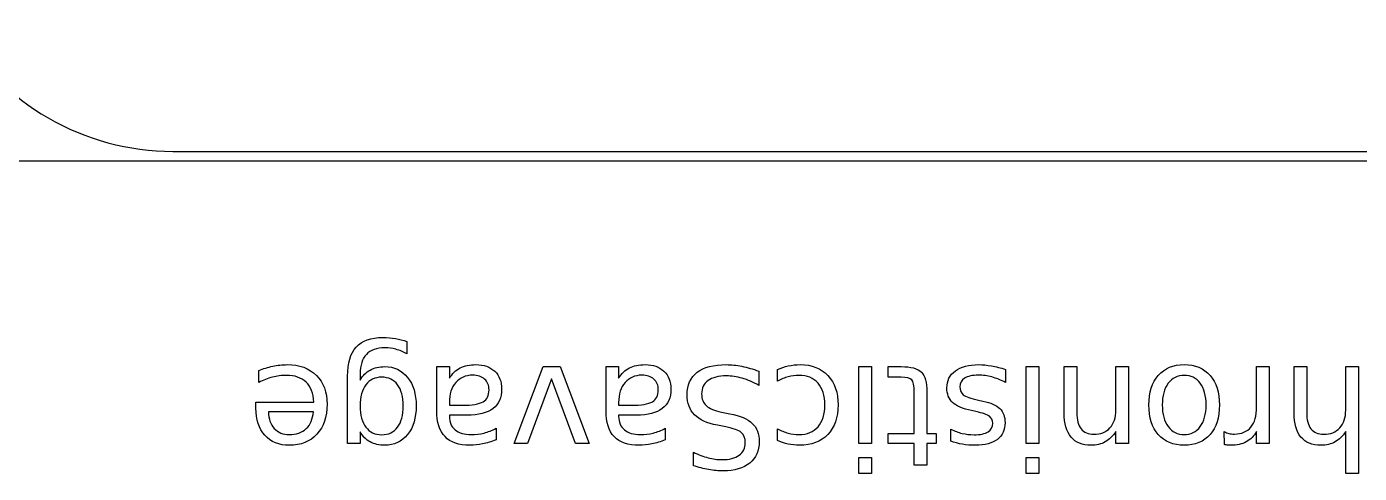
# Model space of a CAD drawing. Extents: x 10 to 227, y 10 to 289.
# Drawn here: x 34.06 to 50.09, y 184.5 to 189.87 of the extents above; entities that cross this region are included whole.
import ezdxf

# ---------------------------------------------------------------- set-up
doc = ezdxf.new("R2010")
doc.units = 0
doc.layers.add('Layer_1', color=7, linetype='CONTINUOUS')

msp = doc.modelspace()

# ---------------------------------------------------------------- linework, layer by layer
at = {"layer": 'Layer_1', "color": 7}
msp.add_line((73.121762, 188.254402), (33.740569, 188.254402), dxfattribs=at)
at = {"layer": 'Layer_1', "color": 3}
for p, q in [((38.635633, 186.085438), (38.635633, 185.937767)), ((36.853716, 185.592119), (36.853716, 185.73566)), ((37.921217, 184.858751), (37.921217, 185.668006)), ((38.073009, 185.695228), (38.073009, 185.62016)), ((38.994495, 185.255527), (38.994495, 185.782677)), ((38.994495, 185.782677), (39.146287, 185.782677)), ((39.146287, 185.782677), (39.146287, 185.642434)), ((39.926701, 184.858717), (40.273182, 185.782677)), ((40.273182, 185.782677), (40.479424, 185.782677)), ((40.479424, 185.782677), (40.825909, 184.858717)), ((41.030499, 185.255527), (41.030499, 185.782677)), ((41.030499, 185.782677), (41.182291, 185.782677)), ((41.182291, 185.782677), (41.182291, 185.642434)), ((42.868513, 185.728237), (42.868513, 185.556646)), ((43.091257, 185.60697), (43.091257, 185.747213)), ((44.07296, 184.858717), (44.07296, 185.782677)), ((44.07296, 185.782677), (44.224752, 185.782677)), ((44.224752, 185.782677), (44.224752, 184.858717)), ((44.425207, 185.655619), (44.425207, 185.782668)), ((44.425207, 185.782668), (44.581124, 185.782668)), ((44.581124, 185.655619), (44.425207, 185.655619)), ((45.836709, 185.748855), (45.836709, 185.592114)), ((46.085867, 184.858717), (46.085867, 185.782677)), ((46.085867, 185.782677), (46.237659, 185.782677)), ((46.237659, 185.782677), (46.237659, 184.858717)), ((46.54207, 185.225002), (46.54207, 185.782677)), ((46.54207, 185.782677), (46.693862, 185.782677)), ((46.693862, 185.782677), (46.693862, 185.22995)), ((47.163265, 185.260475), (47.163265, 185.782677)), ((47.163265, 185.782677), (47.315885, 185.782677)), ((47.315885, 185.782677), (47.315885, 184.858717)), ((48.856087, 185.295963), (48.856087, 185.782692)), ((48.856087, 185.782692), (49.008707, 185.782692)), ((49.008707, 185.782692), (49.008707, 184.858731)), ((49.307342, 185.225002), (49.307342, 185.782677)), ((49.307342, 185.782677), (49.459138, 185.782677)), ((49.459138, 185.782677), (49.459138, 185.22995)), ((49.928542, 185.260475), (49.928542, 185.782677)), ((49.928542, 185.782677), (50.081157, 185.782677)), ((50.081157, 185.782677), (50.081157, 184.499032)), ((40.376305, 185.634183), (40.087567, 184.858717)), ((40.665043, 184.858717), (40.376305, 185.634183)), ((36.818243, 185.282749), (36.818243, 185.356994)), ((36.818243, 185.356994), (37.516161, 185.356994)), ((39.146287, 185.352017), (39.146287, 185.31818)), ((41.182291, 185.352017), (41.182291, 185.31818)), ((44.737879, 184.976687), (44.737879, 185.478266)), ((44.890485, 185.478256), (44.890485, 184.976677)), ((45.510847, 185.380938), (45.563646, 185.368543)), ((36.818243, 185.282749), (36.818243, 185.282749)), ((37.511213, 185.239015), (36.970034, 185.238192)), ((38.073009, 185.309972), (38.073009, 185.309972)), ((38.994495, 185.255474), (38.994495, 185.255527)), ((39.146287, 185.31818), (39.297255, 185.318223)), ((39.359128, 185.199411), (39.146287, 185.199411)), ((39.146287, 185.199411), (39.146287, 185.184575)), ((41.030499, 185.255474), (41.030499, 185.255527)), ((41.182291, 185.31818), (41.33326, 185.318223)), ((41.395133, 185.199411), (41.182291, 185.199411)), ((41.182291, 185.199411), (41.182291, 185.184575)), ((42.418909, 185.236546), (42.520381, 185.216732)), ((45.480327, 185.242317), (45.428351, 185.253852)), ((46.54207, 185.224997), (46.54207, 185.225002)), ((49.307342, 185.224997), (49.307342, 185.225002)), ((39.70726, 185.041005), (39.70726, 184.900762)), ((41.743264, 185.041005), (41.743264, 184.900762)), ((42.47088, 185.057555), (42.370236, 185.078183)), ((43.091257, 184.894191), (43.091257, 185.036085)), ((45.18006, 184.88594), (45.18006, 185.029485)), ((47.163265, 184.858717), (47.163265, 185.002263)), ((48.468361, 184.844637), (48.467533, 185.000612)), ((48.856087, 184.858731), (48.856087, 185.002277)), ((49.928542, 184.499032), (49.928542, 185.002263)), ((38.073009, 184.858751), (37.921217, 184.858751)), ((38.073009, 184.998994), (38.073009, 184.858751)), ((40.087567, 184.858717), (39.926701, 184.858717)), ((40.825909, 184.858717), (40.665043, 184.858717)), ((43.091257, 184.894172), (43.091257, 184.894191)), ((44.224752, 184.858717), (44.07296, 184.858717)), ((44.425217, 184.858717), (44.425217, 184.976687)), ((44.425217, 184.976687), (44.737879, 184.976687)), ((44.737879, 184.858717), (44.425217, 184.858717)), ((44.737879, 184.596379), (44.737879, 184.858717)), ((44.890485, 184.976677), (45.001854, 184.976677)), ((45.001854, 184.858708), (44.890485, 184.858708)), ((44.890485, 184.858708), (44.890485, 184.596369)), ((45.001854, 184.976677), (45.001854, 184.858708)), ((45.180041, 184.885978), (45.18006, 184.88594)), ((46.237659, 184.858717), (46.085867, 184.858717)), ((47.315885, 184.858717), (47.163265, 184.858717)), ((47.98493, 184.965138), (47.98493, 184.965138)), ((49.008707, 184.858731), (48.856087, 184.858731)), ((42.080675, 184.59143), (42.080675, 184.753947)), ((44.07296, 184.499032), (44.07296, 184.691251)), ((44.07296, 184.691251), (44.224752, 184.691251)), ((44.224752, 184.691251), (44.224752, 184.499032)), ((46.085867, 184.499032), (46.085867, 184.691251)), ((46.085867, 184.691251), (46.237659, 184.691251)), ((46.237659, 184.691251), (46.237659, 184.499032)), ((47.98493, 184.836443), (47.98493, 184.836443)), ((42.080675, 184.591411), (42.080675, 184.59143)), ((44.890485, 184.596369), (44.737879, 184.596379)), ((44.224752, 184.499032), (44.07296, 184.499032)), ((46.237659, 184.499032), (46.085867, 184.499032)), ((50.081157, 184.499032), (49.928542, 184.499032))]:
    msp.add_line(p, q, dxfattribs=at)
at = {"layer": 'Layer_1', "color": 7}
for points in [[(33.222412, 189.872629), (33.75831, 188.944426), (34.748691, 188.372629), (35.820488, 188.372629)], [(35.820488, 188.372629), (35.820488, 188.372629), (73.356382, 188.372629), (73.356382, 188.372629)]]:
    msp.add_open_spline(points, degree=3, dxfattribs=at)
at = {"layer": 'Layer_1', "color": 3}
for points in [[(38.025987, 186.018616), (38.095833, 186.095613), (38.202803, 186.134111), (38.346896, 186.134111)], [(38.346896, 186.134111), (38.400243, 186.134111), (38.450566, 186.129979), (38.497864, 186.121716)], [(37.921217, 185.668006), (37.921217, 185.825298), (37.95614, 185.942168), (38.025987, 186.018616)], [(38.370821, 186.008714), (38.271276, 186.008714), (38.196755, 185.982591), (38.147259, 185.930344)], [(38.503641, 185.991389), (38.460194, 186.002939), (38.415921, 186.008714), (38.370821, 186.008714)], [(38.497864, 186.121716), (38.545163, 186.114026), (38.591086, 186.101934), (38.635633, 186.085438)], [(38.635633, 185.937767), (38.591086, 185.961984), (38.547088, 185.979858), (38.503641, 185.991389)], [(37.021182, 185.788459), (37.078381, 185.800551), (37.136404, 185.806598), (37.195253, 185.806598)], [(37.195253, 185.806598), (37.342644, 185.806598), (37.459513, 185.763701), (37.545858, 185.677908)], [(38.147259, 185.930344), (38.097759, 185.878646), (38.073009, 185.800274), (38.073009, 185.695228)], [(39.275805, 185.767003), (39.327503, 185.79339), (39.390749, 185.806583), (39.465544, 185.806583)], [(39.465544, 185.806583), (39.560141, 185.806583), (39.635488, 185.780185), (39.691586, 185.72739)], [(41.311809, 185.767003), (41.363507, 185.79339), (41.426755, 185.806583), (41.501554, 185.806583)], [(41.501554, 185.806583), (41.596147, 185.806583), (41.671492, 185.780185), (41.72759, 185.72739)], [(42.126874, 185.714228), (42.206621, 185.775824), (42.323766, 185.806622), (42.478308, 185.806622)], [(42.478308, 185.806622), (42.536604, 185.806622), (42.598752, 185.800017), (42.66475, 185.786808)], [(43.223249, 185.791771), (43.268346, 185.801662), (43.316469, 185.806607), (43.367618, 185.806607)], [(43.367618, 185.806607), (43.506762, 185.806607), (43.617307, 185.762884), (43.699252, 185.675438)], [(45.232835, 185.731506), (45.300483, 185.781551), (45.393704, 185.806574), (45.512498, 185.806574)], [(45.512498, 185.806574), (45.561998, 185.806574), (45.613696, 185.801628), (45.667592, 185.791737)], [(47.673919, 185.677908), (47.749266, 185.763701), (47.852937, 185.806598), (47.98493, 185.806598)], [(47.98493, 185.806598), (48.117473, 185.806598), (48.221418, 185.763701), (48.296765, 185.677908)], [(36.853716, 185.73566), (36.908165, 185.75876), (36.963986, 185.77636), (37.021182, 185.788459)], [(37.017061, 185.656467), (36.962061, 185.642172), (36.907613, 185.620723), (36.853716, 185.592119)], [(37.186178, 185.677908), (37.127879, 185.677908), (37.071506, 185.670761), (37.017061, 185.656467)], [(37.422117, 185.596235), (37.365467, 185.650684), (37.286821, 185.677908), (37.186178, 185.677908)], [(37.545858, 185.677908), (37.631655, 185.592111), (37.674553, 185.476066), (37.674553, 185.329771)], [(38.073009, 185.62016), (38.104373, 185.674605), (38.144521, 185.715302), (38.193453, 185.74225)], [(38.33205, 185.655629), (38.250104, 185.655629), (38.186582, 185.625382), (38.141482, 185.564887)], [(38.193453, 185.74225), (38.242404, 185.769211), (38.300976, 185.782692), (38.36917, 185.782692)], [(38.522613, 185.564887), (38.476967, 185.625382), (38.413446, 185.655629), (38.33205, 185.655629)], [(38.36917, 185.782692), (38.482466, 185.782692), (38.573764, 185.739518), (38.643061, 185.653169)], [(38.643061, 185.653169), (38.712356, 185.566824), (38.747003, 185.452429), (38.747003, 185.309986)], [(39.146287, 185.642434), (39.180934, 185.698529), (39.224107, 185.740052), (39.275805, 185.767003)], [(39.425122, 185.679525), (39.340975, 185.679525), (39.273603, 185.649827), (39.223006, 185.59043)], [(39.570314, 185.632527), (39.534566, 185.663859), (39.486169, 185.679525), (39.425122, 185.679525)], [(39.691586, 185.72739), (39.747132, 185.674042), (39.774905, 185.602821), (39.774905, 185.513725)], [(41.182291, 185.642434), (41.216938, 185.698529), (41.260111, 185.740052), (41.311809, 185.767003)], [(41.461127, 185.679525), (41.376983, 185.679525), (41.309612, 185.649827), (41.259015, 185.59043)], [(41.606323, 185.632527), (41.570575, 185.663859), (41.522176, 185.679525), (41.461127, 185.679525)], [(41.72759, 185.72739), (41.783139, 185.674042), (41.810914, 185.602821), (41.810914, 185.513725)], [(42.00643, 185.442816), (42.00643, 185.562159), (42.046578, 185.65263), (42.126874, 185.714228)], [(42.478308, 185.671303), (42.383163, 185.671303), (42.309741, 185.652603), (42.258043, 185.615202)], [(42.669699, 185.642444), (42.604801, 185.661683), (42.541004, 185.671303), (42.478308, 185.671303)], [(42.66475, 185.786808), (42.730197, 185.773598), (42.798118, 185.754075), (42.868513, 185.728237)], [(42.868513, 185.556646), (42.800868, 185.594595), (42.734597, 185.623195), (42.669699, 185.642444)], [(43.091257, 185.747213), (43.133603, 185.766995), (43.1776, 185.781848), (43.223249, 185.791771)], [(43.220775, 185.660592), (43.177328, 185.6485), (43.134155, 185.630626), (43.091257, 185.60697)], [(43.351121, 185.677917), (43.307122, 185.677917), (43.263673, 185.672142), (43.220775, 185.660592)], [(43.580459, 185.584696), (43.526011, 185.646844), (43.449565, 185.677917), (43.351121, 185.677917)], [(43.699252, 185.675438), (43.781197, 185.587992), (43.82217, 185.470023), (43.82217, 185.32153)], [(44.581124, 185.782668), (44.698269, 185.782668), (44.779115, 185.760943), (44.823663, 185.717492)], [(44.707345, 185.623458), (44.686446, 185.644899), (44.644373, 185.655619), (44.581124, 185.655619)], [(44.823663, 185.717492), (44.868211, 185.673497), (44.890485, 185.593751), (44.890485, 185.478256)], [(45.130539, 185.527738), (45.130539, 185.613535), (45.164638, 185.681457), (45.232835, 185.731506)], [(45.344204, 185.643276), (45.305709, 185.618517), (45.286462, 185.583868), (45.286462, 185.53933)], [(45.509201, 185.679554), (45.437701, 185.679554), (45.382703, 185.667462), (45.344204, 185.643276)], [(45.67089, 185.658113), (45.616445, 185.672407), (45.562548, 185.679554), (45.509201, 185.679554)], [(45.667592, 185.791737), (45.72094, 185.782389), (45.777312, 185.768095), (45.836709, 185.748855)], [(45.836709, 185.592114), (45.780611, 185.621277), (45.725338, 185.643276), (45.67089, 185.658113)], [(47.560898, 185.32152), (47.560898, 185.472763), (47.598572, 185.591559), (47.673919, 185.677908)], [(47.98493, 185.677908), (47.904083, 185.677908), (47.84001, 185.646008), (47.792711, 185.582207)], [(48.178796, 185.583035), (48.131498, 185.646284), (48.066876, 185.677908), (47.98493, 185.677908)], [(48.296765, 185.677908), (48.37156, 185.591559), (48.408958, 185.472763), (48.408958, 185.32152)], [(37.516161, 185.356994), (37.509557, 185.461491), (37.478209, 185.541238), (37.422117, 185.596235)], [(38.141482, 185.564887), (38.095833, 185.504389), (38.073009, 185.419417), (38.073009, 185.309972)], [(38.590262, 185.309972), (38.590262, 185.419417), (38.567712, 185.504389), (38.522613, 185.564887)], [(39.223006, 185.59043), (39.17186, 185.530484), (39.146287, 185.451013), (39.146287, 185.352017)], [(39.552166, 185.360292), (39.599464, 185.388337), (39.623113, 185.436184), (39.623113, 185.503832)], [(39.623113, 185.503832), (39.623113, 185.557732), (39.605513, 185.60063), (39.570314, 185.632527)], [(39.774905, 185.513725), (39.774905, 185.40978), (39.740258, 185.331408), (39.670963, 185.278609)], [(41.259015, 185.59043), (41.207866, 185.530484), (41.182291, 185.451013), (41.182291, 185.352017)], [(41.588175, 185.360292), (41.63547, 185.388337), (41.659117, 185.436184), (41.659117, 185.503832)], [(41.659117, 185.503832), (41.659117, 185.557732), (41.641519, 185.60063), (41.606323, 185.632527)], [(41.810914, 185.513725), (41.810914, 185.40978), (41.776265, 185.331408), (41.706967, 185.278609)], [(42.258043, 185.615202), (42.206345, 185.577804), (42.180496, 185.524457), (42.180496, 185.455159)], [(43.662127, 185.32153), (43.662127, 185.434275), (43.634905, 185.521997), (43.580459, 185.584696)], [(44.737879, 185.478266), (44.737879, 185.553613), (44.727701, 185.60201), (44.707345, 185.623458)], [(45.199012, 185.352021), (45.153364, 185.393819), (45.130539, 185.452391), (45.130539, 185.527738)], [(45.286462, 185.53933), (45.286462, 185.498081), (45.300485, 185.466459), (45.32853, 185.444462)], [(47.792711, 185.582207), (47.745413, 185.51841), (47.721764, 185.431515), (47.721764, 185.32152)], [(48.248915, 185.32152), (48.248915, 185.432067), (48.225542, 185.519238), (48.178796, 185.583035)], [(37.674553, 185.329771), (37.674553, 185.178528), (37.633855, 185.058633), (37.552458, 184.970087)], [(39.297255, 185.318223), (39.419898, 185.318223), (39.504868, 185.332246), (39.552166, 185.360292)], [(41.33326, 185.318223), (41.455905, 185.318223), (41.540877, 185.332246), (41.588175, 185.360292)], [(42.095526, 185.203575), (42.036129, 185.262972), (42.00643, 185.342719), (42.00643, 185.442816)], [(42.180496, 185.455159), (42.180496, 185.394664), (42.199195, 185.347368), (42.236593, 185.313269)], [(43.580459, 185.059192), (43.634905, 185.121339), (43.662127, 185.208785), (43.662127, 185.32153)], [(43.82217, 185.32153), (43.82217, 185.170839), (43.780923, 185.052319), (43.698429, 184.965971)], [(45.428351, 185.253852), (45.320558, 185.276952), (45.244112, 185.309675), (45.199012, 185.352021)], [(45.32853, 185.444462), (45.356034, 185.422447), (45.416806, 185.401272), (45.510847, 185.380938)], [(45.563646, 185.368543), (45.657693, 185.348761), (45.725616, 185.318513), (45.767413, 185.277801)], [(47.673919, 184.965138), (47.598572, 185.050934), (47.560898, 185.169729), (47.560898, 185.32152)], [(47.721764, 185.32152), (47.721764, 185.212075), (47.745413, 185.125454), (47.792711, 185.061657)], [(48.177973, 185.060833), (48.225267, 185.124082), (48.248915, 185.210977), (48.248915, 185.32152)], [(48.408958, 185.32152), (48.408958, 185.169729), (48.37156, 185.050934), (48.296765, 184.965138)], [(36.927138, 184.956887), (36.854541, 185.036634), (36.818243, 185.145255), (36.818243, 185.282749)], [(36.970034, 185.238192), (36.970992, 185.155146), (36.994366, 185.088873), (37.040158, 185.039373)], [(37.423763, 185.036899), (37.474364, 185.084749), (37.503514, 185.152121), (37.511213, 185.239015)], [(38.073009, 185.309972), (38.073009, 185.199978), (38.095833, 185.114731), (38.141482, 185.054234)], [(38.522613, 185.054234), (38.567712, 185.114731), (38.590262, 185.199978), (38.590262, 185.309972)], [(38.747003, 185.309986), (38.747003, 185.166994), (38.712356, 185.052324), (38.643061, 184.965976)], [(39.093488, 184.940337), (39.027493, 185.009635), (38.994495, 185.11468), (38.994495, 185.255474)], [(39.146287, 185.184575), (39.146287, 185.114728), (39.169385, 185.06083), (39.215583, 185.022881)], [(39.670963, 185.278609), (39.601117, 185.225811), (39.497172, 185.199411), (39.359128, 185.199411)], [(41.129492, 184.940337), (41.063497, 185.009635), (41.030499, 185.11468), (41.030499, 185.255474)], [(41.182291, 185.184575), (41.182291, 185.114728), (41.20539, 185.06083), (41.251587, 185.022881)], [(41.706967, 185.278609), (41.637121, 185.225811), (41.533176, 185.199411), (41.395133, 185.199411)], [(42.370236, 185.078183), (42.245941, 185.101825), (42.154371, 185.143623), (42.095526, 185.203575)], [(42.236593, 185.313269), (42.273441, 185.279171), (42.334214, 185.253596), (42.418909, 185.236546)], [(42.520381, 185.216732), (42.644673, 185.191972), (42.734593, 185.153199), (42.790143, 185.100413)], [(45.642844, 185.185393), (45.615883, 185.205175), (45.561711, 185.22415), (45.480327, 185.242317)], [(45.683286, 185.102074), (45.683286, 185.13727), (45.669805, 185.165043), (45.642844, 185.185393)], [(45.767413, 185.277801), (45.809211, 185.236552), (45.83011, 185.18018), (45.83011, 185.108684)], [(46.623743, 184.935436), (46.569295, 185.000883), (46.54207, 185.097403), (46.54207, 185.224997)], [(46.693862, 185.22995), (46.693862, 185.142504), (46.710912, 185.077058), (46.74501, 185.033611)], [(47.092318, 185.046811), (47.139616, 185.099057), (47.163265, 185.170279), (47.163265, 185.260475)], [(48.787619, 185.055899), (48.833264, 185.111445), (48.856087, 185.191466), (48.856087, 185.295963)], [(49.389014, 184.935436), (49.334566, 185.000883), (49.307342, 185.097403), (49.307342, 185.224997)], [(49.459138, 185.22995), (49.459138, 185.142504), (49.476188, 185.077058), (49.510286, 185.033611)], [(49.857594, 185.046811), (49.904893, 185.099057), (49.928542, 185.170279), (49.928542, 185.260475)], [(37.040158, 185.039373), (37.085255, 184.989877), (37.145202, 184.965128), (37.220001, 184.965128)], [(37.220001, 184.965128), (37.304697, 184.965128), (37.372617, 184.989052), (37.423763, 185.036899)], [(38.141482, 185.054234), (38.186582, 184.993736), (38.250104, 184.963487), (38.33205, 184.963487)], [(38.33205, 184.963487), (38.413446, 184.963487), (38.476967, 184.993736), (38.522613, 185.054234)], [(39.215583, 185.022881), (39.261231, 184.984382), (39.325579, 184.965133), (39.408625, 184.965133)], [(39.562891, 184.984086), (39.61294, 184.996721), (39.661063, 185.015694), (39.70726, 185.041005)], [(41.251587, 185.022881), (41.297236, 184.984382), (41.361583, 184.965133), (41.444629, 184.965133)], [(41.598895, 184.984086), (41.648944, 184.996721), (41.697067, 185.015694), (41.743264, 185.041005)], [(42.657322, 184.990733), (42.624325, 185.018237), (42.562177, 185.040511), (42.47088, 185.057555)], [(42.790143, 185.100413), (42.845689, 185.047615), (42.873462, 184.974193), (42.873462, 184.880149)], [(43.091257, 185.036085), (43.134155, 185.012442), (43.177328, 184.994843), (43.220775, 184.983286)], [(43.351121, 184.965148), (43.449565, 184.965148), (43.526011, 184.996496), (43.580459, 185.059192)], [(45.18006, 185.029485), (45.222958, 185.00747), (45.267506, 184.990971), (45.313703, 184.979989)], [(45.627189, 184.998128), (45.664587, 185.021228), (45.683286, 185.055877), (45.683286, 185.102074)], [(45.83011, 185.108684), (45.83011, 185.021786), (45.79931, 184.954689), (45.737712, 184.90739)], [(46.74501, 185.033611), (46.779108, 184.990164), (46.830256, 184.96844), (46.898453, 184.96844)], [(46.898453, 184.96844), (46.980398, 184.96844), (47.04502, 184.994564), (47.092318, 185.046811)], [(47.163265, 185.002263), (47.126969, 184.946714), (47.084346, 184.90519), (47.035399, 184.877694)], [(47.792711, 185.061657), (47.84001, 184.997311), (47.904083, 184.965138), (47.98493, 184.965138)], [(47.98493, 184.965138), (48.066327, 184.965138), (48.130674, 184.997036), (48.177973, 185.060833)], [(48.467533, 185.000612), (48.484571, 184.990721), (48.50327, 184.983574), (48.52363, 184.97917)], [(48.589628, 184.971752), (48.675421, 184.971752), (48.741418, 184.999801), (48.787619, 185.055899)], [(48.856087, 185.002277), (48.824181, 184.946179), (48.782658, 184.904656), (48.731518, 184.877708)], [(49.510286, 185.033611), (49.544385, 184.990164), (49.595532, 184.96844), (49.663729, 184.96844)], [(49.663729, 184.96844), (49.745674, 184.96844), (49.810296, 184.994564), (49.857594, 185.046811)], [(49.928542, 185.002263), (49.892242, 184.946714), (49.849618, 184.90519), (49.80067, 184.877694)], [(37.221652, 184.836443), (37.097357, 184.836443), (36.999186, 184.876591), (36.927138, 184.956887)], [(37.552458, 184.970087), (37.470513, 184.880991), (37.360244, 184.836443), (37.221652, 184.836443)], [(38.193453, 184.876899), (38.144505, 184.90386), (38.104357, 184.944558), (38.073009, 184.998994)], [(38.36917, 184.836458), (38.300976, 184.836458), (38.242404, 184.849938), (38.193453, 184.876899)], [(38.643061, 184.965976), (38.573764, 184.87963), (38.482466, 184.836458), (38.36917, 184.836458)], [(39.392951, 184.836391), (39.259307, 184.836391), (39.159486, 184.871039), (39.093488, 184.940337)], [(39.545566, 184.852902), (39.493319, 184.841894), (39.442447, 184.836391), (39.392951, 184.836391)], [(39.408625, 184.965133), (39.461421, 184.965133), (39.512843, 184.971451), (39.562891, 184.984086)], [(39.70726, 184.900762), (39.651714, 184.879321), (39.597816, 184.863367), (39.545566, 184.852902)], [(41.428955, 184.836391), (41.295312, 184.836391), (41.195491, 184.871039), (41.129492, 184.940337)], [(41.581575, 184.852902), (41.529325, 184.841894), (41.478452, 184.836391), (41.428955, 184.836391)], [(41.444629, 184.965133), (41.497428, 184.965133), (41.54885, 184.971451), (41.598895, 184.984086)], [(41.743264, 184.900762), (41.687718, 184.879321), (41.633822, 184.863367), (41.581575, 184.852902)], [(42.632574, 184.716842), (42.681522, 184.752041), (42.705996, 184.80209), (42.705996, 184.866987)], [(42.705996, 184.866987), (42.705996, 184.921436), (42.689771, 184.962684), (42.657322, 184.990733)], [(42.873462, 184.880149), (42.873462, 184.771252), (42.835239, 184.685455), (42.758795, 184.622759)], [(43.220775, 184.851289), (43.176227, 184.860638), (43.133054, 184.874932), (43.091257, 184.894172)], [(43.220775, 184.983286), (43.263673, 184.971194), (43.307122, 184.965148), (43.351121, 184.965148)], [(43.357716, 184.836453), (43.310969, 184.836453), (43.265322, 184.841398), (43.220775, 184.851289)], [(43.698429, 184.965971), (43.615383, 184.879625), (43.501812, 184.836453), (43.357716, 184.836453)], [(45.316982, 184.848839), (45.267485, 184.857103), (45.221838, 184.869482), (45.180041, 184.885978)], [(45.313703, 184.979989), (45.359901, 184.968981), (45.407748, 184.963477), (45.457244, 184.963477)], [(45.475373, 184.836443), (45.419279, 184.836443), (45.366481, 184.840575), (45.316982, 184.848839)], [(45.457244, 184.963477), (45.532591, 184.963477), (45.58924, 184.975027), (45.627189, 184.998128)], [(45.737712, 184.90739), (45.676116, 184.860092), (45.58867, 184.836443), (45.475373, 184.836443)], [(46.86463, 184.836438), (46.758484, 184.836438), (46.678188, 184.869438), (46.623743, 184.935436)], [(47.035399, 184.877694), (46.985899, 184.85019), (46.928976, 184.836438), (46.86463, 184.836438)], [(47.98493, 184.836443), (47.852937, 184.836443), (47.749266, 184.879341), (47.673919, 184.965138)], [(48.296765, 184.965138), (48.221418, 184.879341), (48.117473, 184.836443), (47.98493, 184.836443)], [(48.51043, 184.838846), (48.497795, 184.839803), (48.483772, 184.841733), (48.468361, 184.844637)], [(48.52363, 184.97917), (48.543412, 184.974225), (48.565411, 184.971752), (48.589628, 184.971752)], [(48.731518, 184.877708), (48.680372, 184.850204), (48.618226, 184.836453), (48.54508, 184.836453)], [(49.629902, 184.836438), (49.523759, 184.836438), (49.443463, 184.869438), (49.389014, 184.935436)], [(49.80067, 184.877694), (49.751174, 184.85019), (49.694251, 184.836438), (49.629902, 184.836438)], [(42.080675, 184.753947), (42.143923, 184.7237), (42.203595, 184.701152), (42.25969, 184.686303)], [(42.25969, 184.686303), (42.315788, 184.671466), (42.369962, 184.664048), (42.422212, 184.664048)], [(42.422212, 184.664048), (42.512957, 184.664048), (42.583078, 184.681646), (42.632574, 184.716842)], [(48.54508, 184.836453), (48.534615, 184.836453), (48.523065, 184.83725), (48.51043, 184.838846)], [(42.264643, 184.544365), (42.204694, 184.554798), (42.143371, 184.57048), (42.080675, 184.591411)], [(42.441183, 184.528715), (42.383436, 184.528715), (42.324589, 184.533932), (42.264643, 184.544365)], [(42.758795, 184.622759), (42.681798, 184.560063), (42.575927, 184.528715), (42.441183, 184.528715)]]:
    msp.add_open_spline(points, degree=3, dxfattribs=at)

doc.saveas('drawing.dxf')
